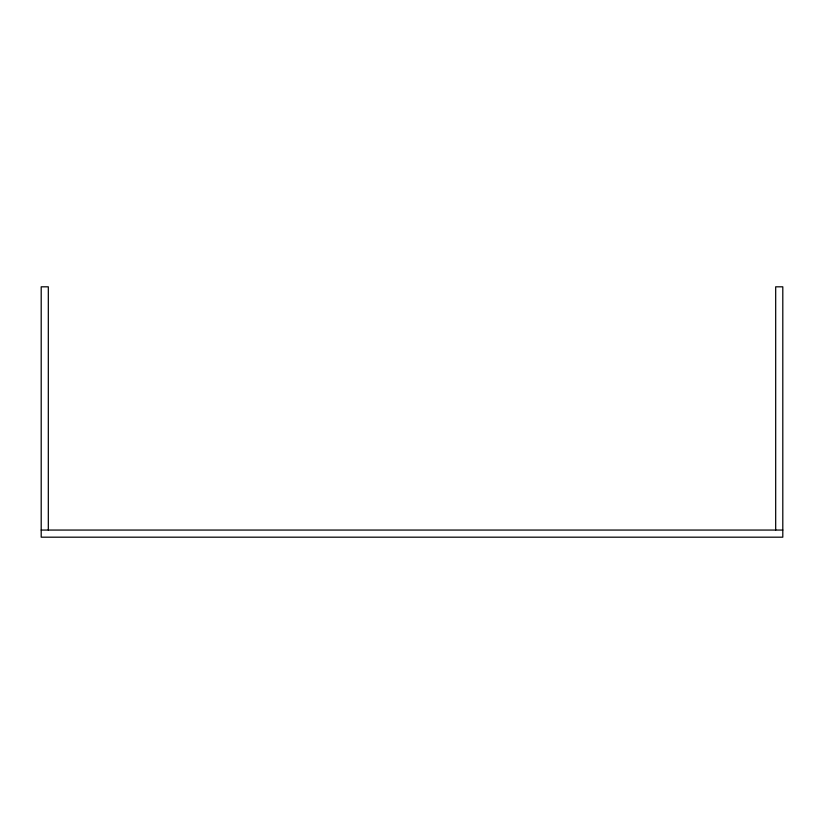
<?xml version="1.0" encoding="UTF-8"?>
<svg xmlns="http://www.w3.org/2000/svg" width="824" height="824" viewBox="0 0 824 824"><rect width="100%" height="100%" fill="white"/><g stroke="black" fill="none" stroke-linecap="round" stroke-linejoin="round"><path stroke-width="1.24" d="M41.2 530.059L782.8 530.059M775.683 530.059L775.683 286.814L782.8 286.814L782.8 537.186L41.2 537.186L41.2 286.814L48.317 286.814L48.317 530.059"/></g></svg>
